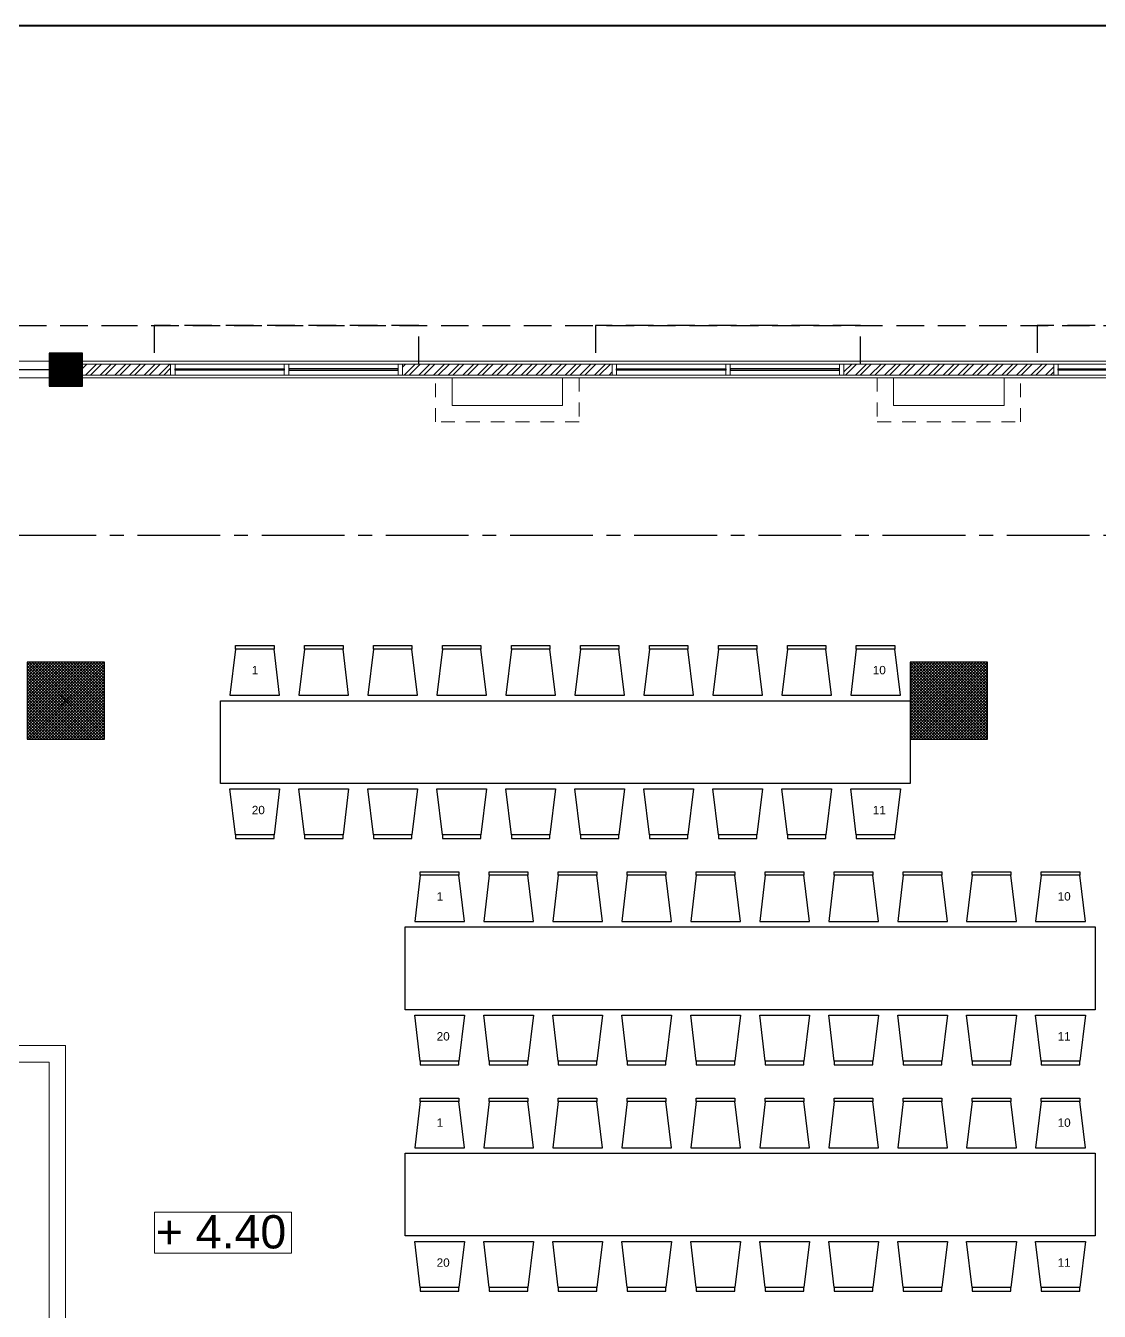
# Model space of a CAD drawing. Header units: inches. Extents: x 249 to 1192, y -18 to 440.
# Drawn here: x 267.02 to 276.75, y 212.84 to 224.49 of the extents above; entities that cross this region are included whole.
import ezdxf
from ezdxf.enums import TextEntityAlignment as Align

# ---------------------------------------------------------------- set-up
doc = ezdxf.new("R2010")
doc.units = ezdxf.units.IN
doc.header["$MEASUREMENT"] = 0
for name, pattern in [('CENTER2', [1.125, 0.75, -0.125, 0.125, -0.125]), ('DASHED2', [0.375, 0.25, -0.125]), ('HIDDEN2', [0.1875, 0.125, -0.0625])]:
    doc.linetypes.add(name, pattern=pattern)
for name, color, linetype, lineweight in [('ARSIR BETON', 8, 'Continuous', 0), ('DINDING', 6, 'Continuous', 0), ('DINDING2', 137, 'Continuous', 20), ('GRS KOP', 1, 'Continuous', 40), ('KACA', 141, 'Continuous', 30), ('KOP', 7, 'Continuous', 20), ('KUSEN', 16, 'Continuous', 15), ('PARTISI', 113, 'Continuous', 15), ('TEXT (KET. RUANG)', 7, 'Continuous', 5)]:
    doc.layers.add(name, color=color, linetype=linetype, lineweight=lineweight)
for name, color, linetype in [('ARSIR DINDING', 64, 'Continuous'), ('AS', 15, 'CENTER2'), ('ATAP', 123, 'Continuous'), ('FURNITURE', 11, 'Continuous'), ('KOLOM', 5, 'Continuous')]:
    doc.layers.add(name, color=color, linetype=linetype)
doc.styles.add('ARIAL', font='arial.ttf')
doc.styles.get("Standard").update_dxf_attribs({"font": 'arial.ttf'})

# ---------------------------------------------------------------- blocks, each defined once
blk = doc.blocks.new('KOP-ARS')
at = {"layer": 'GRS KOP'}
blk.add_line((83, 54), (1, 54), dxfattribs=at)
at = {"layer": 'KOP'}
for tag, height, p in [('SUKMA', 0.2, (78, 9.9)), ('1:100', 0.25, (81.3, 5.5)), ('1:100', 0.25, (81.3, 4.9)), ('1:100', 0.25, (81.3, 4.3)), ('AR-01', 0.35, (78.15, 2.7)), ('10', 0.35, (81.3, 2.7)), ('2012', 0.35, (81.3, 1.7))]:
    blk.add_attdef(tag, text='', height=height, dxfattribs=at).set_placement(p, align=Align.MIDDLE)
for p in [(73.7, 5.325), (73.7, 4.725), (73.7, 4.125)]:
    blk.add_attdef('-', p, '', height=0.35, dxfattribs=at)
blk = doc.blocks.new('K1')
at = {"layer": 'ARSIR BETON'}
h = blk.add_hatch(dxfattribs=at)
h.set_pattern_fill('ANSI37', color=256, scale=0.15, style=0)
h.set_pattern_definition([(45, (258.37489, 277.120751), (-0.01325825, 0.01325825), []), (135, (258.37489, 277.120751), (-0.01325825, -0.01325825), [])])
h.paths.add_polyline_path([(259.125, 277.171), (259.125, 277.871), (258.425, 277.871), (258.425, 277.171)])
at = {"layer": 'KOLOM'}
blk.add_lwpolyline([(258.425, 277.171), (259.125, 277.171), (259.125, 277.871), (258.425, 277.871)], close=True, dxfattribs=at)
for points in [[(258.725, 277.571), (258.825, 277.471)], [(258.725, 277.471), (258.825, 277.571)]]:
    blk.add_lwpolyline(points, dxfattribs=at)
blk = doc.blocks.new('ELV.+4.40')
at = {"layer": 'TEXT (KET. RUANG)', "color": 1}
blk.add_lwpolyline([(5.397, 254.086), (6.64, 254.086), (6.64, 253.713), (5.397, 253.713)], close=True, dxfattribs=at)
at = {"layer": 'TEXT (KET. RUANG)'}
blk.add_text('+ 4.40', height=0.3015, dxfattribs=at).set_placement((5.409, 253.756))
blk = doc.blocks.new('LANTAI 2')
at = {"layer": 'ARSIR DINDING'}
h = blk.add_hatch(dxfattribs=at)
h.set_pattern_fill('ANSI32', color=256, scale=0.25, style=0)
h.set_pattern_definition([(45, (695.18334, 205.18867), (-0.066291, 0.066291), []), (45, (695.22753, 205.18867), (-0.066291, 0.066291), [])])
h.paths.add_polyline_path([(696.058, 205.239), (695.183, 205.239), (695.183, 205.189), (696.058, 205.189)])
h.paths.add_polyline_path([(696.058, 205.289), (695.183, 205.289), (695.183, 205.239), (696.058, 205.239)])
h = blk.add_hatch(dxfattribs=at)
h.set_pattern_fill('ANSI32', color=256, scale=0.25, style=0)
h.set_pattern_definition([(45, (706.15834, 205.18867), (-0.0662913, 0.0662913), []), (45, (706.20253, 205.18867), (-0.0662913, 0.0662913), [])])
h.paths.add_polyline_path([(698.158, 205.289), (700.058, 205.289), (700.058, 205.239), (698.158, 205.239)])
h.paths.add_polyline_path([(698.158, 205.239), (700.058, 205.239), (700.058, 205.189), (698.158, 205.189)])
h = blk.add_hatch(dxfattribs=at)
h.set_pattern_fill('ANSI32', color=256, scale=0.25, style=0)
h.set_pattern_definition([(45, (702.15808, 205.18867), (-0.0662913, 0.0662913), []), (45, (702.202275, 205.18867), (-0.0662913, 0.0662913), [])])
h.paths.add_polyline_path([(704.059, 205.289), (702.158, 205.289), (702.158, 205.239), (704.059, 205.239)])
h.paths.add_polyline_path([(704.059, 205.239), (702.158, 205.239), (702.158, 205.189), (704.059, 205.189)])
at = {"layer": 'AS'}
for points in [[(685.258, 205.239), (695.183, 205.239)], [(686.758, 203.739), (727.458, 203.739)]]:
    blk.add_lwpolyline(points, dxfattribs=at)
at = {"layer": 'ATAP', "linetype": 'DASHED2'}
for points in [[(685.258, 178.789), (684.933, 178.789), (684.933, 205.638), (695.508, 205.638), (695.508, 205.638), (727.808, 205.638), (734.997, 205.638), (734.997, 194.314)], [(698.308, 205.289), (698.308, 205.639), (696.058, 205.639), (695.908, 205.639), (695.908, 205.289)], [(702.308, 205.289), (702.308, 205.639), (700.058, 205.639), (699.908, 205.639), (699.908, 205.289)], [(706.308, 205.289), (706.308, 205.639), (704.059, 205.639), (703.909, 205.639), (703.909, 205.289)]]:
    blk.add_lwpolyline(points, dxfattribs=at)
at = {"layer": 'DINDING'}
for points in [[(685.258, 205.314), (695.183, 205.314)], [(695.033, 205.314), (727.458, 205.314)], [(685.258, 205.164), (695.183, 205.164)], [(695.033, 205.164), (727.458, 205.164)], [(694.582, 198.964), (694.582, 199.114), (695.107, 199.114), (695.107, 191.114), (694.957, 191.114), (694.957, 198.964), (694.582, 198.964)]]:
    blk.add_lwpolyline(points, dxfattribs=at)
at = {"layer": 'DINDING2'}
for points in [[(695.033, 205.289), (727.458, 205.289)], [(695.033, 205.189), (727.458, 205.189)]]:
    blk.add_lwpolyline(points, dxfattribs=at)
at = {"layer": 'KACA'}
for points in [[(696.098, 205.244), (697.088, 205.244), (697.088, 205.234), (696.098, 205.234)], [(698.118, 205.244), (697.128, 205.244), (697.128, 205.234), (698.118, 205.234)], [(700.098, 205.244), (701.088, 205.244), (701.088, 205.234), (700.098, 205.234)], [(702.118, 205.244), (701.128, 205.244), (701.128, 205.234), (702.118, 205.234)], [(704.099, 205.244), (705.088, 205.244), (705.088, 205.234), (704.099, 205.234)]]:
    blk.add_lwpolyline(points, close=True, dxfattribs=at)
at = {"layer": 'KUSEN'}
for points in [[(696.058, 205.189), (696.058, 205.289), (696.098, 205.289), (696.098, 205.189), (696.058, 205.189)], [(697.088, 205.189), (697.088, 205.289), (697.128, 205.289), (697.128, 205.189), (697.088, 205.189)], [(698.118, 205.189), (698.118, 205.289), (698.158, 205.289), (698.158, 205.189), (698.118, 205.189)], [(700.098, 205.189), (700.098, 205.289), (700.058, 205.289), (700.058, 205.189), (700.098, 205.189)], [(701.128, 205.189), (701.128, 205.289), (701.088, 205.289), (701.088, 205.189), (701.128, 205.189)], [(702.158, 205.189), (702.158, 205.289), (702.118, 205.289), (702.118, 205.189), (702.158, 205.189)], [(704.059, 205.189), (704.059, 205.289), (704.099, 205.289), (704.099, 205.189), (704.059, 205.189)]]:
    blk.add_lwpolyline(points, dxfattribs=at)
for points in [[(696.058, 205.189), (698.158, 205.189), (698.158, 205.289), (696.058, 205.289)], [(702.158, 205.189), (700.058, 205.189), (700.058, 205.289), (702.158, 205.289)], [(704.059, 205.189), (706.158, 205.189), (706.158, 205.289), (704.059, 205.289)]]:
    blk.add_lwpolyline(points, close=True, dxfattribs=at)
at = {"layer": 'PARTISI', "linetype": 'HIDDEN2'}
for points in [[(699.758, 205.164), (699.758, 204.764), (698.458, 204.764), (698.458, 205.164)], [(702.459, 205.164), (702.459, 204.764), (703.758, 204.764), (703.758, 205.164)]]:
    blk.add_lwpolyline(points, dxfattribs=at)
at = {"layer": 'PARTISI'}
for points in [[(699.608, 205.164), (699.608, 204.914), (698.608, 204.914), (698.608, 205.164)], [(702.608, 205.164), (702.608, 204.914), (703.609, 204.914), (703.609, 205.164)]]:
    blk.add_lwpolyline(points, dxfattribs=at)
at = {"layer": 'KOLOM', "xscale": 0.4285714285714053, "yscale": 0.4285714285714053, "zscale": 0.4285714285714053}
blk.add_blockref('K1', (584.205, 86.301), dxfattribs=at)
at = {"layer": 'KOLOM'}
for p in [(436.333, -75.282), (444.333, -75.282)]:
    blk.add_blockref('K1', p, dxfattribs=at)
at = {"layer": 'TEXT (KET. RUANG)'}
blk.add_blockref('ELV.+4.40', (690.514, -56.48), dxfattribs=at)
blk = doc.blocks.new('KURSI 20')
for points in [[(740.471, 207.111), (740.121, 207.111), (740.071, 206.693), (740.521, 206.693)], [(740.121, 207.143), (740.471, 207.143), (740.471, 207.111), (740.121, 207.111)], [(741.096, 207.111), (740.746, 207.111), (740.696, 206.693), (741.146, 206.693)], [(740.746, 207.143), (741.096, 207.143), (741.096, 207.111), (740.746, 207.111)], [(741.721, 207.111), (741.371, 207.111), (741.321, 206.693), (741.771, 206.693)], [(741.371, 207.143), (741.721, 207.143), (741.721, 207.111), (741.371, 207.111)], [(742.346, 207.111), (741.996, 207.111), (741.946, 206.693), (742.396, 206.693)], [(741.996, 207.143), (742.346, 207.143), (742.346, 207.111), (741.996, 207.111)], [(742.971, 207.111), (742.621, 207.111), (742.571, 206.693), (743.021, 206.693)], [(742.621, 207.143), (742.971, 207.143), (742.971, 207.111), (742.621, 207.111)], [(743.596, 207.111), (743.246, 207.111), (743.196, 206.693), (743.646, 206.693)], [(743.246, 207.143), (743.596, 207.143), (743.596, 207.111), (743.246, 207.111)], [(744.221, 207.111), (743.871, 207.111), (743.821, 206.693), (744.271, 206.693)], [(743.871, 207.143), (744.221, 207.143), (744.221, 207.111), (743.871, 207.111)], [(744.846, 207.111), (744.496, 207.111), (744.446, 206.693), (744.896, 206.693)], [(744.496, 207.143), (744.846, 207.143), (744.846, 207.111), (744.496, 207.111)], [(745.471, 207.111), (745.121, 207.111), (745.071, 206.693), (745.521, 206.693)], [(745.121, 207.143), (745.471, 207.143), (745.471, 207.111), (745.121, 207.111)], [(746.096, 207.111), (745.746, 207.111), (745.696, 206.693), (746.146, 206.693)], [(745.746, 207.143), (746.096, 207.143), (746.096, 207.111), (745.746, 207.111)], [(739.985, 205.893), (739.985, 206.643), (746.235, 206.643), (746.235, 205.893)], [(740.471, 205.426), (740.121, 205.426), (740.071, 205.843), (740.521, 205.843)], [(741.096, 205.426), (740.746, 205.426), (740.696, 205.843), (741.146, 205.843)], [(741.721, 205.426), (741.371, 205.426), (741.321, 205.843), (741.771, 205.843)], [(742.346, 205.426), (741.996, 205.426), (741.946, 205.843), (742.396, 205.843)], [(742.971, 205.426), (742.621, 205.426), (742.571, 205.843), (743.021, 205.843)], [(743.596, 205.426), (743.246, 205.426), (743.196, 205.843), (743.646, 205.843)], [(744.221, 205.426), (743.871, 205.426), (743.821, 205.843), (744.271, 205.843)], [(744.846, 205.426), (744.496, 205.426), (744.446, 205.843), (744.896, 205.843)], [(745.471, 205.426), (745.121, 205.426), (745.071, 205.843), (745.521, 205.843)], [(746.096, 205.426), (745.746, 205.426), (745.696, 205.843), (746.146, 205.843)], [(740.121, 205.393), (740.471, 205.393), (740.471, 205.426), (740.121, 205.426)], [(740.746, 205.393), (741.096, 205.393), (741.096, 205.426), (740.746, 205.426)], [(741.371, 205.393), (741.721, 205.393), (741.721, 205.426), (741.371, 205.426)], [(741.996, 205.393), (742.346, 205.393), (742.346, 205.426), (741.996, 205.426)], [(742.621, 205.393), (742.971, 205.393), (742.971, 205.426), (742.621, 205.426)], [(743.246, 205.393), (743.596, 205.393), (743.596, 205.426), (743.246, 205.426)], [(743.871, 205.393), (744.221, 205.393), (744.221, 205.426), (743.871, 205.426)], [(744.496, 205.393), (744.846, 205.393), (744.846, 205.426), (744.496, 205.426)], [(745.121, 205.393), (745.471, 205.393), (745.471, 205.426), (745.121, 205.426)], [(745.746, 205.393), (746.096, 205.393), (746.096, 205.426), (745.746, 205.426)]]:
    blk.add_lwpolyline(points, close=True)
at = {"char_height": 0.076, "attachment_point": 1, "style": 'ARIAL'}
for s, insert in [('1', (740.27, 206.958)), ('10', (745.895, 206.958)), ('20', (740.27, 205.69)), ('11', (745.895, 205.69))]:
    blk.add_mtext_dynamic_manual_height_columns(s, width=0.10095, gutter_width=0.38, heights=[0], dxfattribs=dict(at, insert=insert))

msp = doc.modelspace()

# ---------------------------------------------------------------- block references
at = {"layer": 'KOP'}
msp.add_blockref('KOP-ARS', (249.2179, 170.4885), dxfattribs=at)

# ---------------------------------------------------------------- next in the draw order: block references
msp.add_blockref('LANTAI 2', (-427.7223, 16.1343))

# ---------------------------------------------------------------- next in the draw order: block references
at = {"layer": 'FURNITURE'}
for p in [(-471.1985, 11.7302), (-469.524, 9.6802), (-469.524, 7.6302)]:
    msp.add_blockref('KURSI 20', p, dxfattribs=at)

doc.saveas('drawing.dxf')
